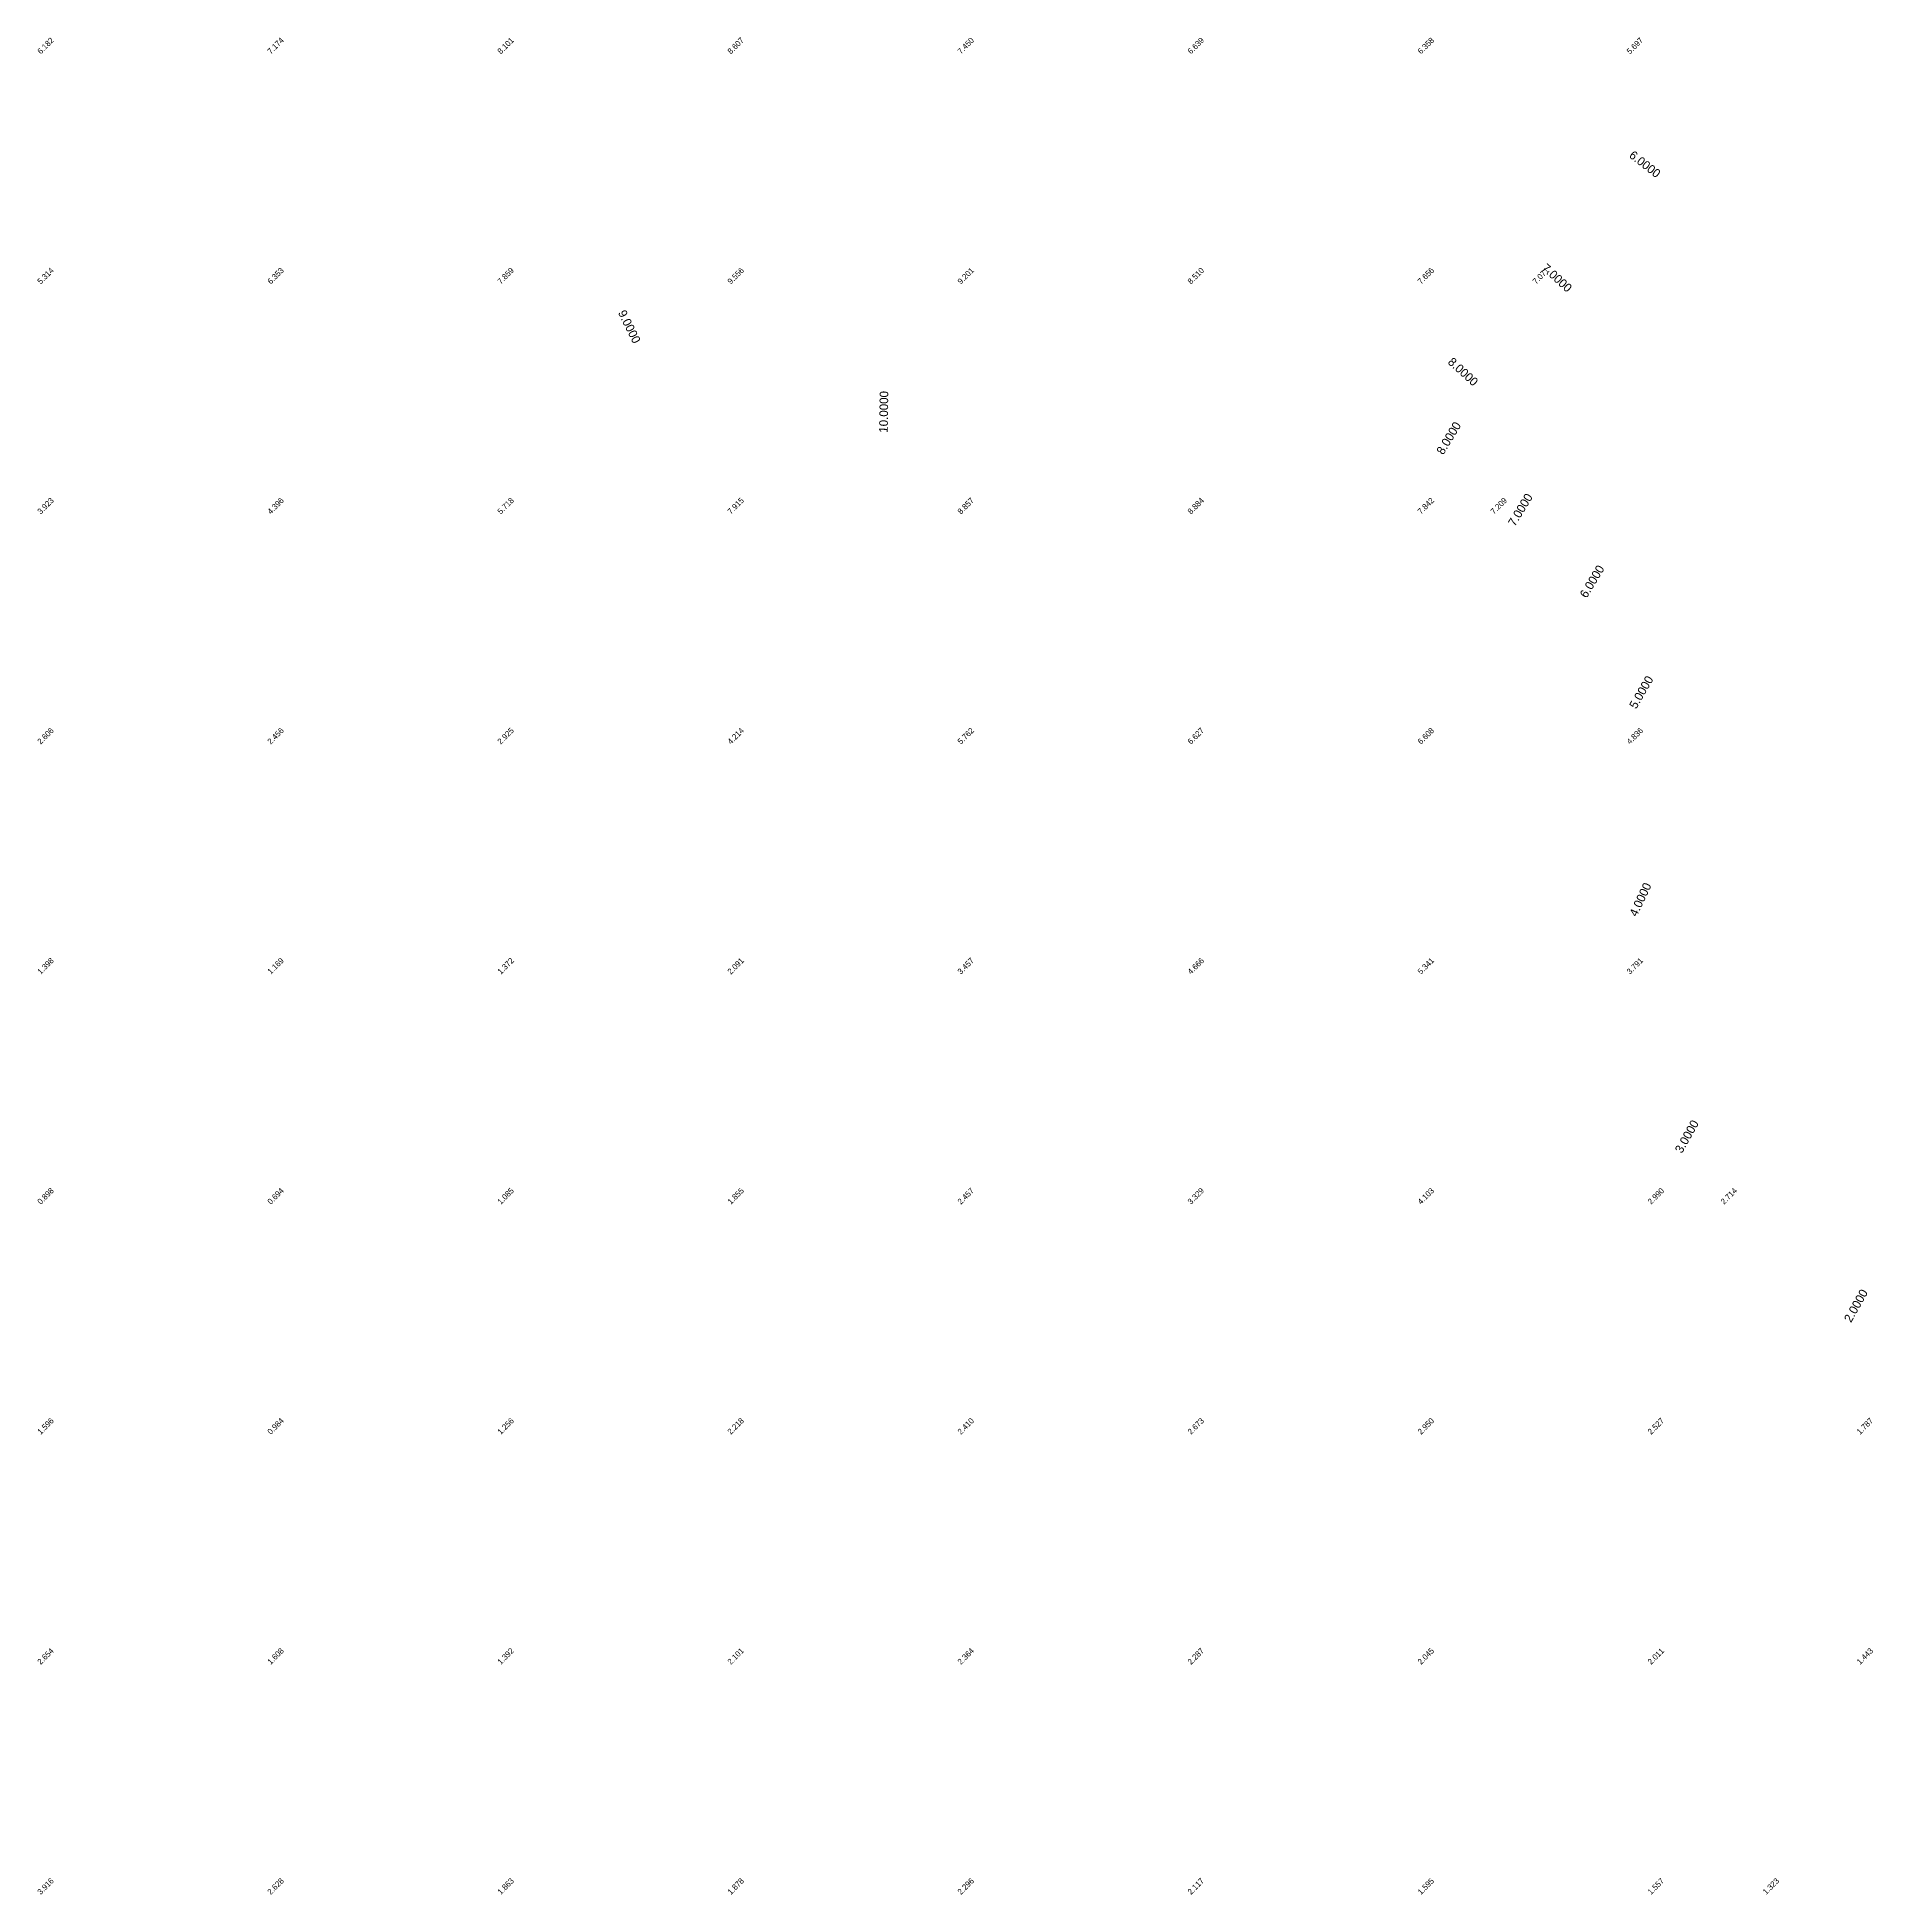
# Model space of a CAD drawing. Header units: metres. Extents: x 286386 to 287779, y 2079267 to 2080589.
# Drawn here: x 287619.3 to 287778.9, y 2079819.3 to 2079980.7 of the extents above; entities that cross this region are included whole.
import ezdxf
from ezdxf.enums import TextEntityAlignment as Align

# ---------------------------------------------------------------- set-up
doc = ezdxf.new("R2010")
doc.units = ezdxf.units.M
doc.header["$MEASUREMENT"] = 0
doc.layers.add('ESContAnn', color=231, linetype='Continuous')
doc.layers.add('ESElevation', color=150, linetype='Continuous')

msp = doc.modelspace()

# ---------------------------------------------------------------- texts
at = {"layer": 'ESContAnn'}
for s, rotation, p in [('6.0000', 322.125, (287759.05, 2079969.7)), ('7.0000', 317.5707, (287751.4, 2079959.82)), ('9.0000', 296.2194, (287670.76, 2079955.58)), ('8.0000', 317.5707, (287743.24, 2079951.66)), ('10.0000', 89.1575, (287692.87, 2079948.17)), ('8.0000', 58.8261, (287741.99, 2079945.89)), ('7.0000', 58.8261, (287748.22, 2079939.66)), ('6.0000', 58.8261, (287754.45, 2079933.43)), ('5.0000', 59.8863, (287758.73, 2079923.8)), ('4.0000', 64.6803, (287758.65, 2079905.78)), ('3.0000', 60.611, (287762.69, 2079885.18)), ('2.0000', 60.611, (287777.39, 2079870.47))]:
    msp.add_text(s, height=0.75, rotation=rotation, dxfattribs=at).set_placement(p, align=Align.MIDDLE_CENTER)
at = {"layer": 'ESElevation'}
for s, p in [('6.182', (287620, 2079980)), ('7.174', (287640, 2079980)), ('8.101', (287660, 2079980)), ('8.607', (287680, 2079980)), ('7.450', (287700, 2079980)), ('6.639', (287720, 2079980)), ('6.358', (287740, 2079980)), ('5.697', (287758.17, 2079980)), ('5.314', (287620, 2079960)), ('6.353', (287640, 2079960)), ('7.859', (287660, 2079960)), ('9.556', (287680, 2079960)), ('9.201', (287700, 2079960)), ('8.510', (287720, 2079960)), ('7.656', (287740, 2079960)), ('7.071', (287750, 2079960)), ('3.923', (287620, 2079940)), ('4.396', (287640, 2079940)), ('5.718', (287660, 2079940)), ('7.915', (287680, 2079940)), ('8.857', (287700, 2079940)), ('8.884', (287720, 2079940)), ('7.842', (287740, 2079940)), ('7.209', (287746.34, 2079940)), ('2.606', (287620, 2079920)), ('2.456', (287640, 2079920)), ('2.925', (287660, 2079920)), ('4.214', (287680, 2079920)), ('5.762', (287700, 2079920)), ('6.627', (287720, 2079920)), ('6.608', (287740, 2079920)), ('4.836', (287758.17, 2079920)), ('1.398', (287620, 2079900)), ('1.169', (287640, 2079900)), ('1.372', (287660, 2079900)), ('2.091', (287680, 2079900)), ('3.457', (287700, 2079900)), ('4.666', (287720, 2079900)), ('5.341', (287740, 2079900)), ('3.791', (287758.17, 2079900)), ('0.898', (287620, 2079880)), ('0.694', (287640, 2079880)), ('1.085', (287660, 2079880)), ('1.855', (287680, 2079880)), ('2.457', (287700, 2079880)), ('3.329', (287720, 2079880)), ('4.103', (287740, 2079880)), ('2.990', (287760, 2079880)), ('2.714', (287766.34, 2079880)), ('1.596', (287620, 2079860)), ('0.984', (287640, 2079860)), ('1.256', (287660, 2079860)), ('2.218', (287680, 2079860)), ('2.410', (287700, 2079860)), ('2.673', (287720, 2079860)), ('2.950', (287740, 2079860)), ('2.527', (287760, 2079860)), ('1.787', (287778.17, 2079860)), ('2.654', (287620, 2079840)), ('1.608', (287640, 2079840)), ('1.392', (287660, 2079840)), ('2.101', (287680, 2079840)), ('2.364', (287700, 2079840)), ('2.287', (287720, 2079840)), ('2.045', (287740, 2079840)), ('2.011', (287760, 2079840)), ('1.443', (287778.17, 2079840)), ('3.916', (287620, 2079820)), ('2.628', (287640, 2079820)), ('1.863', (287660, 2079820)), ('1.878', (287680, 2079820)), ('2.296', (287700, 2079820)), ('2.117', (287720, 2079820)), ('1.595', (287740, 2079820)), ('1.557', (287760, 2079820)), ('1.323', (287770, 2079820))]:
    msp.add_text(s, height=0.5, rotation=45, dxfattribs=at).set_placement(p, align=Align.MIDDLE_CENTER)

doc.saveas('drawing.dxf')
